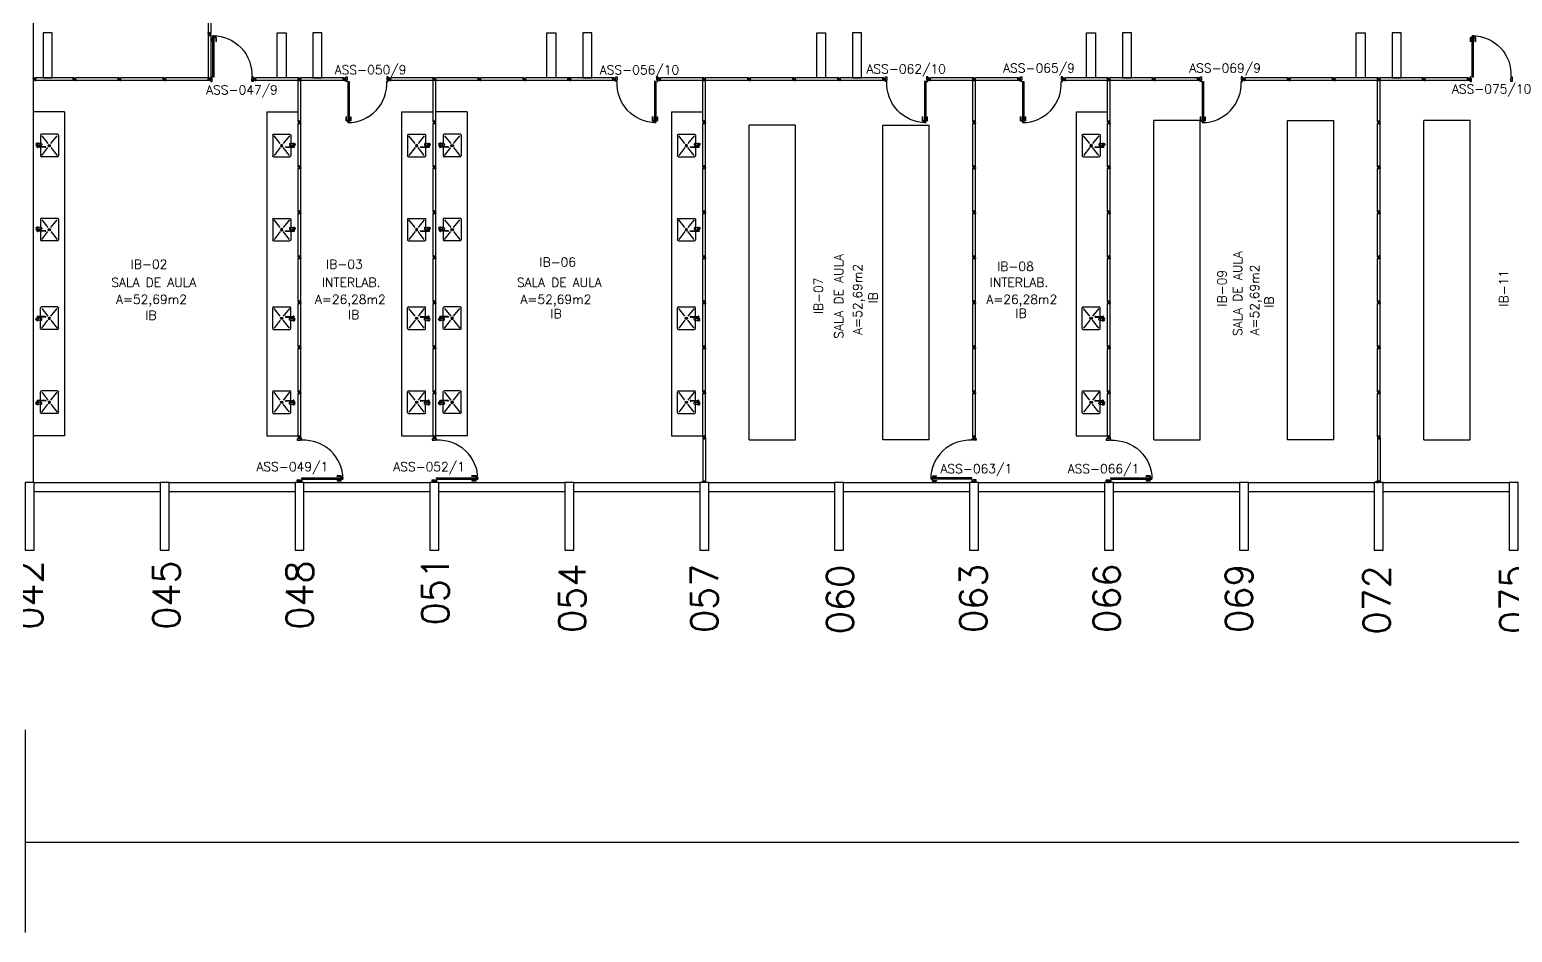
# Model space of a CAD drawing. Extents: x -248 to -11, y 347 to 447.
# Drawn here: x -192.17 to -159.2, y 351.06 to 371.13 of the extents above; entities that cross this region are included whole.
import ezdxf
from ezdxf.enums import TextEntityAlignment as Align

# ---------------------------------------------------------------- set-up
doc = ezdxf.new("R2010")
doc.units = 0
doc.header["$LTSCALE"] = 0.02
doc.header["$MEASUREMENT"] = 0
doc.header["$PDMODE"] = 99
doc.layers.get('0').update_dxf_attribs({"linetype": 'CONTINUOUS'})
doc.layers.get('DEFPOINTS').update_dxf_attribs({"linetype": 'CONTINUOUS'})
for name, color, linetype in [('ALV', 2, 'CONTINUOUS'), ('AREA', 2, 'CONTINUOUS'), ('BANC', 2, 'CONTINUOUS'), ('DIV', 2, 'CONTINUOUS'), ('EQUIP', 1, 'CONTINUOUS'), ('ESTR', 3, 'CONTINUOUS'), ('NOPILAR1', 2, 'CONTINUOUS'), ('TEXT_CENTRO_CUSTO', 1, 'CONTINUOUS'), ('TEXTO', 2, 'CONTINUOUS'), ('TEXTO-CENTRO-CUSTO', 2, 'CONTINUOUS'), ('TEXTO-ENDEREÇO', 2, 'CONTINUOUS')]:
    doc.layers.add(name, color=color, linetype=linetype)
doc.styles.add('1', font='romans.shx', dxfattribs={"height": 1.1})
doc.styles.add('NOPILAR', font='simplex.shx', dxfattribs={"height": 0.6})
doc.styles.add('UNB-100', font='simplex.shx', dxfattribs={"height": 0.2})
doc.styles.add('UNB-100-1', font='simplex.shx', dxfattribs={"height": 0.2})
doc.dimstyles.new('1-600', dxfattribs={"dimtxt": 1.1, "dimasz": 2.5, "dimexe": 2, "dimexo": 4, "dimgap": 0.2, "dimtad": 1, "dimdec": 0, "dimzin": 4, "dimdsep": 46, "dimlunit": 6, "dimtxsty": '1', "dimblk1": 'NONE', "dimblk2": 'NONE', "dimsah": 1, "dimcen": 0, "dimclrd": 2, "dimclre": 2, "dimclrt": 2, "dimadec": 0, "dimazin": 0, "dimtfac": 1, "dimtdec": 0, "dimtmove": 2, "dimatfit": 3, "dimldrblk": 'NONE', "dimfxl": 0, "dimtolj": 1, "dimtzin": 0, "dimarcsym": 0})

# ---------------------------------------------------------------- blocks, each defined once
blk = doc.blocks.new('PILAR-SSS')
blk.add_lwpolyline([(0.003, -72.467), (0.003, -73.967), (0.203, -73.967), (0.203, -72.467)], close=True)
blk = doc.blocks.new('DIVMT-SSS')
for p, q in [((-0.03, 0.008), (-0.03, 0.03)), ((-0.006, 0.03), (-0.03, 0.03)), ((-0.03, 0.008), (-0.02, 0.008)), ((-0.02, -0.008), (-0.02, 0.008)), ((-0.006, 0.02), (-0.006, 0.03)), ((0.006, 0.02), (-0.006, 0.02)), ((-0.005, 0), (0.005, 0)), ((0.005, 0), (-0.005, 0)), ((0, 0.005), (0, -0.005)), ((0, -0.005), (0, 0.005)), ((0.006, 0.03), (0.03, 0.03)), ((0.006, 0.02), (0.006, 0.03)), ((0.03, 0.008), (0.02, 0.008)), ((0.02, -0.008), (0.02, 0.008)), ((0.03, 0.008), (0.03, 0.03)), ((-0.03, -0.008), (-0.03, -0.03)), ((-0.03, -0.008), (-0.02, -0.008)), ((-0.03, -0.03), (-0.03, -0.97)), ((-0.03, -0.03), (-0.009, -0.03)), ((0.03, -0.03), (-0.03, -0.03)), ((-0.03, -0.03), (-0.006, -0.03)), ((-0.009, -0.03), (-0.027, -0.03)), ((-0.006, -0.02), (-0.006, -0.03)), ((-0.006, -0.02), (0.006, -0.02)), ((-0.006, -0.02), (-0.006, -0.03)), ((0.006, -0.02), (-0.006, -0.02)), ((0.005, -0.03), (-0.005, -0.03)), ((0.006, -0.02), (0.006, -0.03)), ((0.006, -0.02), (0.006, -0.03)), ((0.03, -0.03), (0.006, -0.03)), ((0.03, -0.008), (0.02, -0.008)), ((0.03, -0.008), (0.03, -0.03)), ((0.03, -0.03), (0.03, -0.97)), ((0.03, -0.97), (-0.03, -0.97)), ((-0.006, -0.98), (-0.006, -0.97)), ((-0.006, -0.98), (0.006, -0.98)), ((0.005, -0.97), (-0.005, -0.97)), ((0.006, -0.98), (0.006, -0.97)), ((0.006, -1.001), (-0.006, -1.001)), ((0, -0.994), (0, -1.007)), ((0, -1.02), (0, -1.021))]:
    blk.add_line(p, q)
blk = doc.blocks.new('PILINT-SSS')
for points in [[(0.2, 0), (0.2, -0.6), (0, -0.6), (0, 0)], [(0.8, 0), (0.8, -0.6), (1, -0.6), (1, 0)], [(0.2, -8.39), (0.2, -9.39), (0, -9.39), (0, -8.39)], [(0.8, -8.39), (0.8, -9.39), (1, -9.39), (1, -8.39)]]:
    blk.add_lwpolyline(points, close=True)
blk = doc.blocks.new('INOXA1-P-SSS')
for p, q in [((0.043, 0.008), (0.043, -0.022)), ((0.062, 0.04), (0.071, 0.04)), ((0.131, 0.048), (0.076, 0.043)), ((0.131, -0.002), (0.076, 0.003)), ((0.12, 0.23), (0.12, 0.047)), ((0.22, 0.25), (0.14, 0.25)), ((0.15, 0.22), (0.287, 0.043)), ((0.5, 0.25), (0.22, 0.25)), ((0.353, 0.043), (0.49, 0.22)), ((0.52, 0.23), (0.52, -0.23)), ((0.22, -0.027), (0.054, -0.027)), ((0.22, -0.037), (0.054, -0.037)), ((0.063, -0.003), (0.063, -0.021)), ((0.12, -0.001), (0.12, -0.027)), ((0.12, -0.037), (0.12, -0.23)), ((0.22, -0.25), (0.14, -0.25)), ((0.15, -0.22), (0.287, -0.043)), ((0.231, -0.027), (0.22, -0.027)), ((0.231, -0.037), (0.22, -0.037)), ((0.5, -0.25), (0.22, -0.25)), ((0.353, -0.043), (0.49, -0.22))]:
    blk.add_line(p, q)
blk.add_lwpolyline([(0.076, 0.003), (0.072, 0.004), (0.069, 0.009), (0.067, 0.015), (0.066, 0.023), (0.067, 0.031), (0.069, 0.037), (0.072, 0.042), (0.076, 0.043)])
blk.add_lwpolyline([(0.131, 0.048), (0.137, 0.046), (0.143, 0.041), (0.147, 0.033), (0.148, 0.023), (0.147, 0.013), (0.143, 0.006), (0.137, 0), (0.131, -0.002), (0.125, 0), (0.119, 0.006), (0.115, 0.013), (0.114, 0.023), (0.115, 0.033), (0.119, 0.041), (0.125, 0.046)], close=True)
for radius in [0.0266, 0.0163]:
    blk.add_circle((0.32, 0), radius)
for centre, radius, start, end in [((0.054, 0.023), 0.0349, 36.1705, 252.2568), ((0.054, 0.023), 0.0189, 62.7367, 235.7375), ((0.073, -0.003), 0.01, 102.8285, 180), ((0.054, 0.023), 0.0349, 285.5373, 323.9987), ((0.14, 0.23), 0.02, 90, 180), ((0.5, 0.23), 0.02, 360, 90), ((0.054, -0.032), 0.0145, 20.161, 339.839), ((0.054, -0.032), 0.005, 90.0037, 269.9963), ((0.14, -0.23), 0.02, 180, 270), ((0.231, -0.032), 0.00738, 222.6559, 137.3441), ((0.231, -0.032), 0.005, 269.9935, 90.0065), ((0.5, -0.23), 0.02, 270, 360)]:
    blk.add_arc(centre, radius, start, end)
blk = doc.blocks.new('PDV2D-SSS')
for p, q in [((-0.148, 0.925), (-0.108, 0.925)), ((-0.148, 0.925), (-0.148, 0.835)), ((-0.138, 0.835), (-0.148, 0.835)), ((-0.138, 0.915), (-0.108, 0.915)), ((-0.138, 0.915), (-0.138, 0.835)), ((-0.106, 0.965), (-0.076, 0.965)), ((-0.106, 0.05), (-0.106, 0.965)), ((-0.076, 0.05), (-0.076, 0.965)), ((-0.034, 0.925), (-0.074, 0.925)), ((-0.044, 0.915), (-0.074, 0.915)), ((-0.044, 0.915), (-0.044, 0.835)), ((-0.044, 0.835), (-0.034, 0.835)), ((-0.034, 0.925), (-0.034, 0.835)), ((-0.95, 0.05), (-0.97, 0.05)), ((-0.97, 0.05), (-0.97, 0.035)), ((-0.97, 0.035), (-0.97, -0.035)), ((-0.95, 0.02), (-0.95, 0.05)), ((-0.95, 0.02), (-0.94, 0.02)), ((-0.94, -0.05), (-0.94, 0.02)), ((-0.076, 0.05), (-0.106, 0.05)), ((-0.051, 0.02), (-0.061, 0.02)), ((-0.061, -0.05), (-0.061, 0.02)), ((-0.051, 0.05), (-0.031, 0.05)), ((-0.051, 0.02), (-0.051, 0.05)), ((-0.031, 0.05), (-0.031, -0.05)), ((-0.97, -0.035), (-0.97, -0.05)), ((-0.97, -0.05), (-0.94, -0.05)), ((-0.031, -0.05), (-0.061, -0.05))]:
    blk.add_line(p, q)
at = {"color": 1}
blk.add_arc((-0.076, 0.1), 0.865, 90, 183.3214, dxfattribs=at)
blk = doc.blocks.new('MTT-SSS')
for p, q in [((-0.008, 0.03), (-0.03, 0.03)), ((-0.03, 0.03), (-0.03, 0.006)), ((-0.0185, 0.006), (-0.03, 0.006)), ((-0.0185, -0.006), (-0.0185, 0.006)), ((-0.008, 0.03), (-0.008, 0.02)), ((-0.008, 0.02), (0.008, 0.02)), ((-0.0051, 0), (0.0051, 0)), ((0, -0.0051), (0, 0.0051)), ((0.008, 0.03), (0.03, 0.03)), ((0.008, 0.03), (0.008, 0.02)), ((0.0205, -0.006), (0.0205, 0.006)), ((0.0205, 0.006), (0.03, 0.006)), ((0.03, 0.006), (0.03, 0.03)), ((-0.03, -0.03), (-0.03, -0.006)), ((-0.0185, -0.006), (-0.03, -0.006)), ((-0.008, -0.03), (-0.03, -0.03)), ((-0.008, -0.02), (0.008, -0.02)), ((-0.008, -0.03), (-0.008, -0.02)), ((0.008, -0.03), (0.008, -0.02)), ((0.008, -0.03), (0.03, -0.03)), ((0.0205, -0.006), (0.03, -0.006)), ((0.03, -0.006), (0.03, -0.03))]:
    blk.add_line(p, q)
blk = doc.blocks.new('MTINI-SSS')
for p, q in [((-0.03, 0.008), (-0.03, 0.028)), ((-0.03, 0.028), (-0.008, 0.028)), ((-0.03, 0.008), (-0.02, 0.008)), ((-0.02, 0), (-0.02, 0.008)), ((-0.001, 0), (-0.02, 0)), ((-0.008, 0.019), (-0.008, 0.028)), ((0.008, 0.019), (-0.008, 0.019)), ((0.005, 0), (-0.005, 0)), ((0.02, 0), (-0.001, 0)), ((0, -0.005), (0, 0.005)), ((0.008, 0.019), (0.008, 0.028)), ((0.03, 0.028), (0.008, 0.028)), ((0.03, 0.008), (0.02, 0.008)), ((0.02, 0), (0.02, 0.008)), ((0.03, 0.008), (0.03, 0.028))]:
    blk.add_line(p, q)
blk = doc.blocks.new('DIVINI-SSS')
for p, q in [((-0.02, 0), (-0.02, -0.008)), ((-0.02, 0), (0.001, 0)), ((-0.005, 0), (0.005, 0)), ((0, 0.005), (0, -0.005)), ((0.001, 0), (0.02, 0)), ((-0.03, -0.008), (-0.02, -0.008)), ((-0.03, -0.008), (-0.03, -0.028)), ((-0.03, -0.028), (-0.008, -0.028)), ((-0.03, -0.03), (0.03, -0.03)), ((-0.03, -0.975), (-0.03, -0.03)), ((-0.009, -0.03), (-0.027, -0.03)), ((-0.008, -0.019), (0.008, -0.019)), ((-0.008, -0.019), (-0.008, -0.028)), ((-0.006, -0.021), (-0.006, -0.03)), ((0.006, -0.021), (-0.006, -0.021)), ((-0.006, -0.023), (-0.006, -0.027)), ((-0.004, -0.021), (0.004, -0.021)), ((0.006, -0.021), (0.006, -0.03)), ((0.006, -0.023), (0.006, -0.027)), ((0.008, -0.019), (0.008, -0.028)), ((0.03, -0.028), (0.008, -0.028)), ((0.009, -0.03), (0.027, -0.03)), ((0.02, 0), (0.02, -0.008)), ((0.03, -0.008), (0.02, -0.008)), ((0.03, -0.008), (0.03, -0.028)), ((0.03, -0.975), (0.03, -0.03)), ((-0.03, -0.975), (0.03, -0.975)), ((-0.009, -0.975), (-0.027, -0.975)), ((-0.006, -0.985), (-0.006, -0.975)), ((0.006, -0.985), (-0.006, -0.985)), ((0, -0.985), (0, -0.988)), ((0.006, -0.985), (0.006, -0.975)), ((0.03, -0.975), (0.009, -0.975)), ((0.009, -0.975), (0.027, -0.975)), ((0.006, -1.01), (-0.006, -1.01)), ((0, -1.003), (0, -1.018))]:
    blk.add_line(p, q)
blk = doc.blocks.new('PDV2E-SSS')
at = {"layer": 'DIV'}
for p, q in [((0.034, 0.925), (0.034, 0.835)), ((0.034, 0.925), (0.074, 0.925)), ((0.044, 0.835), (0.034, 0.835)), ((0.044, 0.915), (0.044, 0.835)), ((0.044, 0.915), (0.074, 0.915)), ((0.076, 0.05), (0.076, 0.965)), ((0.106, 0.965), (0.076, 0.965)), ((0.106, 0.05), (0.106, 0.965)), ((0.148, 0.925), (0.108, 0.925)), ((0.138, 0.915), (0.108, 0.915)), ((0.138, 0.915), (0.138, 0.835)), ((0.138, 0.835), (0.148, 0.835)), ((0.148, 0.925), (0.148, 0.835)), ((0.031, 0.05), (0.031, -0.05)), ((0.051, 0.05), (0.031, 0.05)), ((0.051, 0.02), (0.051, 0.05)), ((0.051, 0.02), (0.061, 0.02)), ((0.061, -0.05), (0.061, 0.02)), ((0.076, 0.05), (0.106, 0.05)), ((0.95, 0.02), (0.94, 0.02)), ((0.94, -0.05), (0.94, 0.02)), ((0.95, 0.02), (0.95, 0.05)), ((0.95, 0.05), (0.97, 0.05)), ((0.97, 0.05), (0.97, 0.035)), ((0.97, 0.035), (0.97, -0.035)), ((0.031, -0.05), (0.061, -0.05)), ((0.97, -0.05), (0.94, -0.05)), ((0.97, -0.035), (0.97, -0.05))]:
    blk.add_line(p, q, dxfattribs=at)
at = {"layer": 'DIV', "color": 1}
blk.add_arc((0.076, 0.1), 0.865, 356.6786, 90, dxfattribs=at)
blk = doc.blocks.new('*D65')
at = {"color": 2, "linetype": 'ByBlock'}
for p, q in [((-192.266, 355.563), (-192.266, 351.063)), ((-18.266, 355.563), (-18.266, 351.063)), ((-18.266, 353.063), (-192.266, 353.063))]:
    blk.add_line(p, q, dxfattribs=at)
at = {"layer": 'DEFPOINTS', "color": 0, "linetype": 'ByBlock'}
for p in [(-192.266, 359.563), (-18.266, 359.563), (-192.266, 353.063)]:
    blk.add_point(p, dxfattribs=at)
at = {"color": 2, "linetype": 'ByBlock', "insert": (-105.266, 353.996), "char_height": 1.1, "attachment_point": 5, "style": '1'}
blk.add_mtext('\\A1;Biologia', dxfattribs=at)
blk = doc.blocks.new('_NONE')
at = {"color": 0, "linetype": 'ByBlock'}
blk.add_circle((0, 0), 0.25, dxfattribs=at)
blk = doc.blocks.new('MTT')
for p, q in [((-0.008, 0.03), (-0.03, 0.03)), ((-0.03, 0.03), (-0.03, 0.006)), ((-0.0185, 0.006), (-0.03, 0.006)), ((-0.0185, -0.006), (-0.0185, 0.006)), ((-0.008, 0.03), (-0.008, 0.02)), ((-0.008, 0.02), (0.008, 0.02)), ((-0.0051, 0), (0.0051, 0)), ((0, -0.0051), (0, 0.0051)), ((0.008, 0.03), (0.03, 0.03)), ((0.008, 0.03), (0.008, 0.02)), ((0.0205, -0.006), (0.0205, 0.006)), ((0.0205, 0.006), (0.03, 0.006)), ((0.03, 0.006), (0.03, 0.03)), ((-0.03, -0.03), (-0.03, -0.006)), ((-0.0185, -0.006), (-0.03, -0.006)), ((-0.008, -0.03), (-0.03, -0.03)), ((-0.008, -0.02), (0.008, -0.02)), ((-0.008, -0.03), (-0.008, -0.02)), ((0.008, -0.03), (0.008, -0.02)), ((0.008, -0.03), (0.03, -0.03)), ((0.0205, -0.006), (0.03, -0.006)), ((0.03, -0.006), (0.03, -0.03))]:
    blk.add_line(p, q)

msp = doc.modelspace()

# ---------------------------------------------------------------- linework, layer by layer
at = {"layer": 'ALV'}
for p, q in [((-192.091, 378.853), (-192.091, 361.063)), ((-179.866, 370.063), (-180.466, 370.063)), ((-192.066, 361.063), (-189.266, 361.063)), ((-189.066, 361.063), (-186.266, 361.063)), ((-186.066, 361.063), (-183.266, 361.063)), ((-183.066, 361.063), (-180.266, 361.063)), ((-180.066, 361.063), (-177.266, 361.063)), ((-177.066, 361.063), (-174.266, 361.063)), ((-174.066, 361.063), (-171.266, 361.063)), ((-171.066, 361.063), (-168.266, 361.063)), ((-168.066, 361.063), (-165.266, 361.063)), ((-165.066, 361.063), (-162.266, 361.063)), ((-162.066, 361.063), (-159.266, 361.063)), ((-192.066, 360.863), (-189.266, 360.863)), ((-189.066, 360.863), (-186.266, 360.863)), ((-186.066, 360.863), (-183.266, 360.863)), ((-183.066, 360.863), (-180.266, 360.863)), ((-180.066, 360.863), (-177.266, 360.863)), ((-177.066, 360.863), (-174.266, 360.863)), ((-174.066, 360.863), (-171.266, 360.863)), ((-171.066, 360.863), (-168.266, 360.863)), ((-168.066, 360.863), (-165.266, 360.863)), ((-165.066, 360.863), (-162.266, 360.863)), ((-162.066, 360.863), (-159.266, 360.863))]:
    msp.add_line(p, q, dxfattribs=at)
at = {"layer": 'BANC'}
for p, q in [((-191.391, 369.303), (-192.091, 369.303)), ((-191.391, 369.303), (-191.391, 362.103)), ((-186.896, 369.303), (-186.196, 369.303)), ((-186.896, 369.303), (-186.896, 362.103)), ((-183.896, 369.303), (-183.896, 362.103)), ((-183.896, 369.303), (-183.196, 369.303)), ((-182.436, 369.303), (-183.136, 369.303)), ((-182.436, 369.303), (-182.436, 362.103)), ((-177.896, 369.303), (-177.896, 362.103)), ((-177.896, 369.303), (-177.196, 369.303)), ((-168.896, 369.303), (-168.896, 362.103)), ((-168.896, 369.303), (-168.196, 369.303)), ((-176.166, 362.013), (-176.166, 369.013)), ((-175.136, 369.013), (-176.166, 369.013)), ((-175.136, 362.013), (-175.136, 369.013)), ((-173.196, 362.013), (-173.196, 369.013)), ((-173.196, 369.013), (-172.166, 369.013)), ((-172.166, 362.013), (-172.166, 369.013)), ((-167.166, 362.013), (-167.166, 369.113)), ((-166.136, 369.113), (-167.166, 369.113)), ((-166.136, 362.013), (-166.136, 369.113)), ((-164.196, 369.113), (-163.166, 369.113)), ((-164.196, 362.013), (-164.196, 369.113)), ((-163.166, 362.013), (-163.166, 369.113)), ((-161.166, 362.013), (-161.166, 369.113)), ((-160.136, 369.113), (-161.166, 369.113)), ((-160.136, 362.013), (-160.136, 369.113)), ((-191.391, 362.103), (-192.091, 362.103)), ((-186.896, 362.103), (-186.196, 362.103)), ((-183.896, 362.103), (-183.196, 362.103)), ((-182.436, 362.103), (-183.136, 362.103)), ((-177.896, 362.103), (-177.196, 362.103)), ((-176.166, 362.013), (-175.136, 362.013)), ((-172.166, 362.013), (-173.196, 362.013)), ((-168.896, 362.103), (-168.196, 362.103)), ((-167.166, 362.013), (-166.136, 362.013)), ((-163.166, 362.013), (-164.196, 362.013)), ((-161.166, 362.013), (-160.136, 362.013))]:
    msp.add_line(p, q, dxfattribs=at)
at = {"layer": 'DIV'}
for p, q in [((-192.069, 370.063), (-192.091, 370.063)), ((-192.091, 370.039), (-192.091, 370.063)), ((-192.082, 370.039), (-192.091, 370.039)), ((-192.091, 370.027), (-192.091, 370.003)), ((-192.082, 370.027), (-192.091, 370.027)), ((-192.069, 370.003), (-192.091, 370.003)), ((-192.082, 370.027), (-192.082, 370.039)), ((-192.081, 370.033), (-192.082, 370.033)), ((-192.069, 370.063), (-192.069, 370.053)), ((-192.053, 370.053), (-192.069, 370.053)), ((-192.055, 370.033), (-192.069, 370.033)), ((-192.069, 370.003), (-192.069, 370.013)), ((-192.053, 370.013), (-192.069, 370.013)), ((-192.067, 370.033), (-192.056, 370.033)), ((-192.056, 370.033), (-192.067, 370.033)), ((-192.062, 370.026), (-192.062, 370.039)), ((-192.061, 370.038), (-192.061, 370.028)), ((-192.061, 370.028), (-192.061, 370.038)), ((-192.053, 370.063), (-192.031, 370.063)), ((-192.053, 370.063), (-192.053, 370.053)), ((-192.053, 370.003), (-192.053, 370.013)), ((-192.053, 370.003), (-192.031, 370.003)), ((-192.041, 370.039), (-192.031, 370.039)), ((-192.041, 370.039), (-192.041, 370.027)), ((-192.041, 370.039), (-192.031, 370.039)), ((-192.041, 370.027), (-192.041, 370.039)), ((-192.041, 370.039), (-192.031, 370.039)), ((-192.041, 370.039), (-192.041, 370.027)), ((-192.041, 370.027), (-192.031, 370.027)), ((-192.041, 370.027), (-192.031, 370.027)), ((-192.041, 370.027), (-192.031, 370.027)), ((-192.031, 370.063), (-192.031, 370.042)), ((-192.031, 370.003), (-192.031, 370.063)), ((-192.031, 370.063), (-192.031, 370.039)), ((-191.196, 370.063), (-192.031, 370.063)), ((-192.031, 370.003), (-192.031, 370.063)), ((-192.031, 370.042), (-192.031, 370.06)), ((-192.031, 370.028), (-192.031, 370.038)), ((-192.031, 370.028), (-192.031, 370.038)), ((-192.031, 370.003), (-192.031, 370.027)), ((-191.196, 370.003), (-192.031, 370.003)), ((-191.196, 370.063), (-191.196, 370.039)), ((-191.174, 370.063), (-191.196, 370.063)), ((-191.196, 370.003), (-191.196, 370.063)), ((-191.196, 370.063), (-191.196, 370.042)), ((-191.196, 370.042), (-191.196, 370.06)), ((-191.187, 370.039), (-191.196, 370.039)), ((-191.187, 370.039), (-191.196, 370.039)), ((-191.196, 370.028), (-191.196, 370.038)), ((-191.187, 370.027), (-191.196, 370.027)), ((-191.196, 370.003), (-191.196, 370.027)), ((-191.187, 370.027), (-191.196, 370.027)), ((-191.174, 370.003), (-191.196, 370.003)), ((-191.187, 370.027), (-191.187, 370.039)), ((-191.187, 370.039), (-191.187, 370.027)), ((-191.174, 370.063), (-191.174, 370.053)), ((-191.174, 370.053), (-191.158, 370.053)), ((-191.174, 370.013), (-191.158, 370.013)), ((-191.174, 370.003), (-191.174, 370.013)), ((-191.172, 370.033), (-191.161, 370.033)), ((-191.161, 370.033), (-191.172, 370.033)), ((-191.166, 370.028), (-191.166, 370.038)), ((-191.166, 370.038), (-191.166, 370.028)), ((-191.158, 370.063), (-191.158, 370.053)), ((-191.158, 370.063), (-191.136, 370.063)), ((-191.158, 370.003), (-191.158, 370.013)), ((-191.158, 370.003), (-191.136, 370.003)), ((-191.146, 370.027), (-191.146, 370.039)), ((-191.146, 370.039), (-191.136, 370.039)), ((-191.146, 370.027), (-191.136, 370.027)), ((-191.136, 370.039), (-191.136, 370.063)), ((-191.136, 370.027), (-191.136, 370.003)), ((-186.196, 369.103), (-186.196, 370.002)), ((-186.196, 370.002), (-186.136, 370.002)), ((-186.172, 370.012), (-186.172, 370.002)), ((-186.16, 370.012), (-186.172, 370.012)), ((-186.171, 370.002), (-186.161, 370.002)), ((-186.16, 370.012), (-186.16, 370.002)), ((-186.136, 369.103), (-186.136, 370.002)), ((-183.196, 369.103), (-183.196, 370.002)), ((-183.136, 369.103), (-183.136, 370.002)), ((-177.196, 369.103), (-177.196, 370.002)), ((-177.196, 370.002), (-177.136, 370.002)), ((-177.173, 370.033), (-177.16, 370.033)), ((-177.172, 370.012), (-177.172, 370.002)), ((-177.16, 370.012), (-177.172, 370.012)), ((-177.171, 370.002), (-177.161, 370.002)), ((-177.166, 370.052), (-177.166, 370.053)), ((-177.166, 370.026), (-177.166, 370.039)), ((-177.16, 370.012), (-177.16, 370.002)), ((-177.136, 369.103), (-177.136, 370.002)), ((-172.196, 370.063), (-172.196, 370.039)), ((-172.174, 370.063), (-172.196, 370.063)), ((-172.196, 370.003), (-172.196, 370.063)), ((-172.196, 370.063), (-172.196, 370.042)), ((-172.196, 370.042), (-172.196, 370.06)), ((-172.186, 370.039), (-172.196, 370.039)), ((-172.186, 370.039), (-172.196, 370.039)), ((-172.196, 370.028), (-172.196, 370.038)), ((-172.186, 370.027), (-172.196, 370.027)), ((-172.196, 370.003), (-172.196, 370.027)), ((-172.186, 370.027), (-172.196, 370.027)), ((-172.174, 370.003), (-172.196, 370.003)), ((-172.186, 370.027), (-172.186, 370.039)), ((-172.186, 370.039), (-172.186, 370.027)), ((-172.174, 370.063), (-172.174, 370.053)), ((-172.174, 370.053), (-172.158, 370.053)), ((-172.174, 370.013), (-172.158, 370.013)), ((-172.174, 370.003), (-172.174, 370.013)), ((-172.171, 370.033), (-172.161, 370.033)), ((-172.161, 370.033), (-172.171, 370.033)), ((-172.166, 370.028), (-172.166, 370.038)), ((-172.166, 370.038), (-172.166, 370.028)), ((-172.158, 370.063), (-172.158, 370.053)), ((-172.158, 370.063), (-172.136, 370.063)), ((-172.158, 370.003), (-172.158, 370.013)), ((-172.158, 370.003), (-172.136, 370.003)), ((-172.145, 370.027), (-172.145, 370.039)), ((-172.145, 370.039), (-172.136, 370.039)), ((-172.145, 370.027), (-172.136, 370.027)), ((-172.136, 370.039), (-172.136, 370.063)), ((-172.136, 370.027), (-172.136, 370.003)), ((-171.196, 369.103), (-171.196, 370.002)), ((-171.196, 370.002), (-171.136, 370.002)), ((-171.173, 370.033), (-171.16, 370.033)), ((-171.16, 370.012), (-171.172, 370.012)), ((-171.172, 370.012), (-171.172, 370.002)), ((-171.171, 370.002), (-171.161, 370.002)), ((-171.166, 370.052), (-171.166, 370.053)), ((-171.166, 370.026), (-171.166, 370.039)), ((-171.16, 370.012), (-171.16, 370.002)), ((-171.136, 369.103), (-171.136, 370.002)), ((-168.196, 369.103), (-168.196, 370.002)), ((-168.196, 370.002), (-168.136, 370.002)), ((-168.173, 370.033), (-168.16, 370.033)), ((-168.16, 370.012), (-168.172, 370.012)), ((-168.172, 370.012), (-168.172, 370.002)), ((-168.171, 370.002), (-168.161, 370.002)), ((-168.166, 370.052), (-168.166, 370.053)), ((-168.166, 370.026), (-168.166, 370.039)), ((-168.16, 370.012), (-168.16, 370.002)), ((-168.136, 369.103), (-168.136, 370.002)), ((-162.196, 369.103), (-162.196, 370.002)), ((-162.196, 370.002), (-162.136, 370.002)), ((-162.173, 370.033), (-162.16, 370.033)), ((-162.16, 370.012), (-162.172, 370.012)), ((-162.172, 370.012), (-162.172, 370.002)), ((-162.171, 370.002), (-162.161, 370.002)), ((-162.166, 370.052), (-162.166, 370.053)), ((-162.166, 370.026), (-162.166, 370.039)), ((-162.16, 370.012), (-162.16, 370.002)), ((-162.136, 369.103), (-162.136, 370.002)), ((-186.196, 369.103), (-186.136, 369.103)), ((-186.196, 369.081), (-186.196, 369.103)), ((-186.196, 369.103), (-186.172, 369.103)), ((-186.196, 369.081), (-186.186, 369.081)), ((-186.196, 369.065), (-186.196, 369.043)), ((-186.196, 369.065), (-186.186, 369.065)), ((-186.172, 369.043), (-186.196, 369.043)), ((-186.186, 369.081), (-186.186, 369.065)), ((-186.172, 369.093), (-186.172, 369.103)), ((-186.172, 369.093), (-186.172, 369.103)), ((-186.16, 369.093), (-186.172, 369.093)), ((-186.172, 369.093), (-186.16, 369.093)), ((-186.161, 369.073), (-186.172, 369.073)), ((-186.172, 369.073), (-186.161, 369.073)), ((-186.172, 369.052), (-186.172, 369.043)), ((-186.172, 369.052), (-186.16, 369.052)), ((-186.171, 369.103), (-186.161, 369.103)), ((-186.166, 369.068), (-186.166, 369.078)), ((-186.166, 369.078), (-186.166, 369.068)), ((-186.16, 369.093), (-186.16, 369.103)), ((-186.136, 369.103), (-186.16, 369.103)), ((-186.16, 369.093), (-186.16, 369.103)), ((-186.16, 369.052), (-186.16, 369.043)), ((-186.16, 369.043), (-186.136, 369.043)), ((-186.136, 369.103), (-186.157, 369.103)), ((-186.157, 369.103), (-186.139, 369.103)), ((-186.146, 369.081), (-186.146, 369.065)), ((-186.136, 369.081), (-186.146, 369.081)), ((-186.136, 369.065), (-186.146, 369.065)), ((-186.136, 369.081), (-186.136, 369.103)), ((-186.136, 369.065), (-186.136, 369.043)), ((-183.196, 369.103), (-183.172, 369.103)), ((-183.196, 369.081), (-183.196, 369.103)), ((-183.196, 369.103), (-183.136, 369.103)), ((-183.196, 369.081), (-183.186, 369.081)), ((-183.196, 369.065), (-183.186, 369.065)), ((-183.196, 369.065), (-183.196, 369.043)), ((-183.172, 369.043), (-183.196, 369.043)), ((-183.186, 369.081), (-183.186, 369.065)), ((-183.172, 369.093), (-183.172, 369.103)), ((-183.172, 369.093), (-183.172, 369.103)), ((-183.172, 369.093), (-183.16, 369.093)), ((-183.16, 369.093), (-183.172, 369.093)), ((-183.172, 369.073), (-183.161, 369.073)), ((-183.161, 369.073), (-183.172, 369.073)), ((-183.172, 369.052), (-183.16, 369.052)), ((-183.172, 369.052), (-183.172, 369.043)), ((-183.171, 369.103), (-183.161, 369.103)), ((-183.166, 369.078), (-183.166, 369.068)), ((-183.166, 369.068), (-183.166, 369.078)), ((-183.16, 369.093), (-183.16, 369.103)), ((-183.136, 369.103), (-183.16, 369.103)), ((-183.16, 369.093), (-183.16, 369.103)), ((-183.16, 369.052), (-183.16, 369.043)), ((-183.16, 369.043), (-183.136, 369.043)), ((-183.157, 369.103), (-183.139, 369.103)), ((-183.136, 369.103), (-183.157, 369.103)), ((-183.136, 369.081), (-183.146, 369.081)), ((-183.146, 369.081), (-183.146, 369.065)), ((-183.136, 369.065), (-183.146, 369.065)), ((-183.136, 369.081), (-183.136, 369.103)), ((-183.136, 369.065), (-183.136, 369.043)), ((-177.196, 369.103), (-177.136, 369.103)), ((-177.196, 369.081), (-177.196, 369.103)), ((-177.196, 369.103), (-177.172, 369.103)), ((-177.196, 369.081), (-177.186, 369.081)), ((-177.196, 369.065), (-177.196, 369.043)), ((-177.196, 369.065), (-177.186, 369.065)), ((-177.172, 369.043), (-177.196, 369.043)), ((-177.186, 369.081), (-177.186, 369.065)), ((-177.172, 369.093), (-177.172, 369.103)), ((-177.172, 369.093), (-177.172, 369.103)), ((-177.16, 369.093), (-177.172, 369.093)), ((-177.172, 369.093), (-177.16, 369.093)), ((-177.161, 369.073), (-177.172, 369.073)), ((-177.172, 369.073), (-177.161, 369.073)), ((-177.172, 369.052), (-177.172, 369.043)), ((-177.172, 369.052), (-177.16, 369.052)), ((-177.171, 369.103), (-177.161, 369.103)), ((-177.166, 369.068), (-177.166, 369.078)), ((-177.166, 369.078), (-177.166, 369.068)), ((-177.16, 369.093), (-177.16, 369.103)), ((-177.136, 369.103), (-177.16, 369.103)), ((-177.16, 369.093), (-177.16, 369.103)), ((-177.16, 369.052), (-177.16, 369.043)), ((-177.16, 369.043), (-177.136, 369.043)), ((-177.136, 369.103), (-177.157, 369.103)), ((-177.157, 369.103), (-177.139, 369.103)), ((-177.146, 369.081), (-177.146, 369.065)), ((-177.136, 369.081), (-177.146, 369.081)), ((-177.136, 369.065), (-177.146, 369.065)), ((-177.136, 369.081), (-177.136, 369.103)), ((-177.136, 369.065), (-177.136, 369.043)), ((-171.196, 369.103), (-171.172, 369.103)), ((-171.196, 369.081), (-171.196, 369.103)), ((-171.196, 369.103), (-171.136, 369.103)), ((-171.196, 369.081), (-171.186, 369.081)), ((-171.196, 369.065), (-171.186, 369.065)), ((-171.196, 369.065), (-171.196, 369.043)), ((-171.172, 369.043), (-171.196, 369.043)), ((-171.186, 369.081), (-171.186, 369.065)), ((-171.172, 369.093), (-171.172, 369.103)), ((-171.172, 369.093), (-171.172, 369.103)), ((-171.172, 369.093), (-171.16, 369.093)), ((-171.16, 369.093), (-171.172, 369.093)), ((-171.172, 369.073), (-171.161, 369.073)), ((-171.161, 369.073), (-171.172, 369.073)), ((-171.172, 369.052), (-171.16, 369.052)), ((-171.172, 369.052), (-171.172, 369.043)), ((-171.171, 369.103), (-171.161, 369.103)), ((-171.166, 369.078), (-171.166, 369.068)), ((-171.166, 369.068), (-171.166, 369.078)), ((-171.16, 369.093), (-171.16, 369.103)), ((-171.136, 369.103), (-171.16, 369.103)), ((-171.16, 369.093), (-171.16, 369.103)), ((-171.16, 369.052), (-171.16, 369.043)), ((-171.16, 369.043), (-171.136, 369.043)), ((-171.157, 369.103), (-171.139, 369.103)), ((-171.136, 369.103), (-171.157, 369.103)), ((-171.136, 369.081), (-171.146, 369.081)), ((-171.146, 369.081), (-171.146, 369.065)), ((-171.136, 369.065), (-171.146, 369.065)), ((-171.136, 369.081), (-171.136, 369.103)), ((-171.136, 369.065), (-171.136, 369.043)), ((-168.196, 369.103), (-168.172, 369.103)), ((-168.196, 369.081), (-168.196, 369.103)), ((-168.196, 369.103), (-168.136, 369.103)), ((-168.196, 369.081), (-168.186, 369.081)), ((-168.196, 369.065), (-168.186, 369.065)), ((-168.196, 369.065), (-168.196, 369.043)), ((-168.172, 369.043), (-168.196, 369.043)), ((-168.186, 369.081), (-168.186, 369.065)), ((-168.172, 369.093), (-168.172, 369.103)), ((-168.172, 369.093), (-168.172, 369.103)), ((-168.172, 369.093), (-168.16, 369.093)), ((-168.16, 369.093), (-168.172, 369.093)), ((-168.172, 369.073), (-168.161, 369.073)), ((-168.161, 369.073), (-168.172, 369.073)), ((-168.172, 369.052), (-168.16, 369.052)), ((-168.172, 369.052), (-168.172, 369.043)), ((-168.171, 369.103), (-168.161, 369.103)), ((-168.166, 369.078), (-168.166, 369.068)), ((-168.166, 369.068), (-168.166, 369.078)), ((-168.16, 369.093), (-168.16, 369.103)), ((-168.136, 369.103), (-168.16, 369.103)), ((-168.16, 369.093), (-168.16, 369.103)), ((-168.16, 369.052), (-168.16, 369.043)), ((-168.16, 369.043), (-168.136, 369.043)), ((-168.157, 369.103), (-168.139, 369.103)), ((-168.136, 369.103), (-168.157, 369.103)), ((-168.136, 369.081), (-168.146, 369.081)), ((-168.146, 369.081), (-168.146, 369.065)), ((-168.136, 369.065), (-168.146, 369.065)), ((-168.136, 369.081), (-168.136, 369.103)), ((-168.136, 369.065), (-168.136, 369.043)), ((-162.196, 369.103), (-162.172, 369.103)), ((-162.196, 369.081), (-162.196, 369.103)), ((-162.196, 369.103), (-162.136, 369.103)), ((-162.196, 369.081), (-162.186, 369.081)), ((-162.196, 369.065), (-162.186, 369.065)), ((-162.196, 369.065), (-162.196, 369.043)), ((-162.172, 369.043), (-162.196, 369.043)), ((-162.186, 369.081), (-162.186, 369.065)), ((-162.172, 369.093), (-162.172, 369.103)), ((-162.172, 369.093), (-162.172, 369.103)), ((-162.172, 369.093), (-162.16, 369.093)), ((-162.16, 369.093), (-162.172, 369.093)), ((-162.172, 369.073), (-162.161, 369.073)), ((-162.161, 369.073), (-162.172, 369.073)), ((-162.172, 369.052), (-162.16, 369.052)), ((-162.172, 369.052), (-162.172, 369.043)), ((-162.171, 369.103), (-162.161, 369.103)), ((-162.166, 369.078), (-162.166, 369.068)), ((-162.166, 369.068), (-162.166, 369.078)), ((-162.16, 369.093), (-162.16, 369.103)), ((-162.136, 369.103), (-162.16, 369.103)), ((-162.16, 369.093), (-162.16, 369.103)), ((-162.16, 369.052), (-162.16, 369.043)), ((-162.16, 369.043), (-162.136, 369.043)), ((-162.157, 369.103), (-162.139, 369.103)), ((-162.136, 369.103), (-162.157, 369.103)), ((-162.136, 369.081), (-162.146, 369.081)), ((-162.146, 369.081), (-162.146, 369.065)), ((-162.136, 369.065), (-162.146, 369.065)), ((-162.136, 369.081), (-162.136, 369.103)), ((-162.136, 369.065), (-162.136, 369.043))]:
    msp.add_line(p, q, dxfattribs=at)
at = {"layer": 'ESTR'}
for points in [[(-162.466, 371.063), (-162.466, 370.063), (-162.666, 370.063), (-162.666, 371.063)], [(-161.866, 371.063), (-161.866, 370.063), (-161.666, 370.063), (-161.666, 371.063)]]:
    msp.add_lwpolyline(points, close=True, dxfattribs=at)

# ---------------------------------------------------------------- block references
at = {"layer": 'DIV', "xscale": -1}
for name, p, rotation in [('DIVMT-SSS', (-188.166, 372.033), 4.700623890130373e-08), ('DIVMT-SSS', (-188.166, 371.033), 4.700623890130373e-08), ('PDV2D-SSS', (-178.165, 370.033), 180.0000000235031), ('PDV2D-SSS', (-172.165, 370.033), 180.0000000235031), ('PDV2E-SSS', (-168.176, 361.063), 270.0000000235032), ('MTINI-SSS', (-168.176, 361.067), 2.350311945065187e-08), ('MTINI-SSS', (-162.196, 361.067), 2.350311945065187e-08)]:
    msp.add_blockref(name, p, dxfattribs=dict(at, rotation=rotation))
at = {"layer": 'DIV'}
for name, p, rotation in [('MTT-SSS', (-188.166, 371.033), 269.9999999764969), ('DIVMT-SSS', (-190.166, 370.033), 269.9999999764969), ('DIVMT-SSS', (-189.166, 370.033), 269.9999999764969), ('DIVMT-SSS', (-188.166, 370.033), 269.9999999764969), ('MTT', (-187.167, 370.033), 359.9999999999999), ('DIVMT-SSS', (-186.166, 370.033), 269.9999999764969), ('DIVMT-SSS', (-185.166, 370.033), 269.9999999764969), ('PDV2D-SSS', (-185.166, 370.033), 179.9999999764969), ('DIVMT-SSS', (-183.166, 370.033), 269.9999999764969), ('DIVMT-SSS', (-182.166, 370.033), 269.9999999764969), ('DIVMT-SSS', (-181.166, 370.033), 269.9999999764969), ('DIVMT-SSS', (-180.166, 370.033), 269.9999999764969), ('DIVMT-SSS', (-179.166, 370.033), 269.9999999764969), ('DIVMT-SSS', (-177.166, 370.033), 269.9999999764969), ('DIVMT-SSS', (-176.166, 370.033), 269.9999999764969), ('DIVMT-SSS', (-175.166, 370.033), 269.9999999764969), ('DIVMT-SSS', (-174.166, 370.033), 269.9999999764969), ('DIVMT-SSS', (-173.166, 370.033), 269.9999999764969), ('DIVMT-SSS', (-171.166, 370.033), 269.9999999764969), ('DIVMT-SSS', (-170.166, 370.033), 269.9999999764969), ('PDV2D-SSS', (-170.166, 370.033), 179.9999999764969), ('DIVMT-SSS', (-168.166, 370.033), 269.9999999764969), ('DIVMT-SSS', (-167.166, 370.033), 269.9999999764969), ('DIVMT-SSS', (-166.166, 370.033), 269.9999999764969), ('PDV2D-SSS', (-166.167, 370.033), 180), ('DIVMT-SSS', (-164.166, 370.033), 269.9999999764969), ('DIVMT-SSS', (-163.166, 370.033), 269.9999999764969), ('DIVMT-SSS', (-162.166, 370.033), 269.9999999764969), ('DIVMT-SSS', (-161.166, 370.033), 269.9999999764969), ('DIVMT-SSS', (-160.166, 370.033), 269.9999999764969), ('DIVMT-SSS', (-186.166, 368.073), 179.9999999764969), ('DIVMT-SSS', (-183.166, 368.073), 179.9999999764969), ('DIVMT-SSS', (-177.166, 368.073), 179.9999999764969), ('DIVMT-SSS', (-171.166, 368.073), 179.9999999764969), ('DIVMT-SSS', (-168.166, 368.073), 179.9999999764969), ('DIVMT-SSS', (-162.166, 368.073), 179.9999999764969), ('DIVMT-SSS', (-186.166, 367.073), 179.9999999764969), ('DIVMT-SSS', (-183.166, 367.073), 179.9999999764969), ('DIVMT-SSS', (-177.166, 367.073), 179.9999999764969), ('DIVMT-SSS', (-171.166, 367.073), 179.9999999764969), ('DIVMT-SSS', (-168.166, 367.073), 179.9999999764969), ('DIVMT-SSS', (-162.166, 367.073), 179.9999999764969), ('DIVMT-SSS', (-186.166, 366.073), 179.9999999764969), ('DIVMT-SSS', (-183.166, 366.073), 179.9999999764969), ('DIVMT-SSS', (-177.166, 366.073), 179.9999999764969), ('DIVMT-SSS', (-171.166, 366.073), 179.9999999764969), ('DIVMT-SSS', (-168.166, 366.073), 179.9999999764969), ('DIVMT-SSS', (-162.166, 366.073), 179.9999999764969), ('DIVMT-SSS', (-186.166, 365.073), 179.9999999764969), ('DIVMT-SSS', (-183.166, 365.073), 179.9999999764969), ('DIVMT-SSS', (-177.166, 365.073), 179.9999999764969), ('DIVMT-SSS', (-171.166, 365.073), 179.9999999764969), ('DIVMT-SSS', (-168.166, 365.073), 179.9999999764969), ('DIVMT-SSS', (-162.166, 365.073), 179.9999999764969), ('DIVMT-SSS', (-186.166, 364.073), 179.9999999764969), ('DIVMT-SSS', (-183.166, 364.073), 179.9999999764969), ('DIVMT-SSS', (-177.166, 364.073), 179.9999999764969), ('DIVMT-SSS', (-171.166, 364.073), 179.9999999764969), ('DIVMT-SSS', (-168.166, 364.073), 179.9999999764969), ('DIVMT-SSS', (-162.166, 364.073), 179.9999999764969), ('DIVMT-SSS', (-186.166, 363.073), 179.9999999764969), ('DIVMT-SSS', (-183.166, 363.073), 179.9999999764969), ('DIVMT-SSS', (-177.166, 363.073), 179.9999999764969), ('DIVMT-SSS', (-171.166, 363.073), 179.9999999764969), ('DIVMT-SSS', (-168.166, 363.073), 179.9999999764969), ('DIVMT-SSS', (-162.166, 363.073), 179.9999999764969), ('DIVMT-SSS', (-186.166, 362.073), 179.9999999764969), ('DIVMT-SSS', (-183.166, 362.073), 179.9999999764969), ('DIVMT-SSS', (-177.166, 362.073), 179.9999999764969), ('DIVMT-SSS', (-171.166, 362.073), 179.9999999764969), ('DIVMT-SSS', (-168.166, 362.073), 179.9999999764969), ('DIVMT-SSS', (-162.166, 362.073), 179.9999999764969), ('PDV2D-SSS', (-186.166, 361.063), 269.9999999764969), ('PDV2D-SSS', (-183.166, 361.063), 269.9999999764969), ('DIVINI-SSS', (-177.166, 361.063), 179.9999999764969), ('PDV2E-SSS', (-171.166, 361.063), 89.99999997649687), ('DIVINI-SSS', (-162.166, 361.063), 179.9999999764969), ('MTINI-SSS', (-186.166, 361.063), 359.9999999764968), ('MTINI-SSS', (-183.166, 361.063), 359.9999999764968), ('MTINI-SSS', (-171.166, 361.063), 359.9999999764968), ('MTINI-SSS', (-168.166, 361.063), 359.9999999764968)]:
    msp.add_blockref(name, p, dxfattribs=dict(at, rotation=rotation))
at = {"layer": 'DIV', "xscale": -1}
for p in [(-188.168, 370.033), (-160.167, 370.033)]:
    msp.add_blockref('PDV2D-SSS', p, dxfattribs=at)
at = {"layer": 'DIV'}
for p in [(-189.167, 370.033), (-184.167, 370.033), (-178.166, 370.033), (-169.166, 370.033), (-165.166, 370.033)]:
    msp.add_blockref('MTT-SSS', p, dxfattribs=at)
at = {"layer": 'EQUIP'}
for p, rotation in [((-192.046, 368.556), 359.9999999059875), ((-183.091, 368.556), 359.9999999059875), ((-192.046, 366.688), 359.9999999059874), ((-183.091, 366.688), 359.9999999059874), ((-186.242, 364.717), 179.9999999059875), ((-183.242, 364.717), 179.9999999059875), ((-177.242, 364.717), 179.9999999059875), ((-168.242, 364.717), 179.9999999059875), ((-186.242, 362.85), 179.9999999059875), ((-183.242, 362.85), 179.9999999059875), ((-177.242, 362.85), 179.9999999059875), ((-168.242, 362.85), 179.9999999059875)]:
    msp.add_blockref('INOXA1-P-SSS', p, dxfattribs=dict(at, rotation=rotation))
at = {"layer": 'EQUIP', "xscale": -1}
for p, rotation in [((-186.242, 368.556), 9.401247780260746e-08), ((-183.242, 368.556), 9.401247780260746e-08), ((-177.242, 368.556), 9.401247780260746e-08), ((-168.242, 368.556), 9.401247780260746e-08), ((-186.242, 366.688), 9.4012637674723e-08), ((-183.242, 366.688), 9.4012637674723e-08), ((-177.242, 366.688), 9.4012637674723e-08), ((-192.046, 364.717), 180.0000000940126), ((-183.091, 364.717), 180.0000000940125), ((-192.046, 362.85), 180.0000000940126), ((-183.091, 362.85), 180.0000000940125)]:
    msp.add_blockref('INOXA1-P-SSS', p, dxfattribs=dict(at, rotation=rotation))
at = {"layer": 'ESTR'}
for name, p in [('PILAR-SSS', (-192.269, 433.53)), ('PILAR-SSS', (-189.269, 433.53)), ('PILAR-SSS', (-186.269, 433.53)), ('PILAR-SSS', (-183.269, 433.53)), ('PILAR-SSS', (-180.269, 433.53)), ('PILAR-SSS', (-177.269, 433.53)), ('PILAR-SSS', (-174.269, 433.53)), ('PILAR-SSS', (-171.269, 433.53)), ('PILAR-SSS', (-168.269, 433.53)), ('PILAR-SSS', (-165.269, 433.53)), ('PILAR-SSS', (-162.269, 433.53)), ('PILAR-SSS', (-159.269, 433.53)), ('PILINT-SSS', (-192.666, 379.453)), ('PILINT-SSS', (-186.666, 379.453)), ('PILINT-SSS', (-180.666, 379.453)), ('PILINT-SSS', (-174.666, 379.453)), ('PILINT-SSS', (-168.666, 379.453))]:
    msp.add_blockref(name, p, dxfattribs=at)

# ---------------------------------------------------------------- texts
at = {"layer": 'AREA', "style": 'UNB-100'}
for p in [(-173.657, 364.348), (-164.83, 364.334), (-164.83, 364.334)]:
    msp.add_text('A=52,69m2', height=0.2, rotation=90, dxfattribs=at).set_placement(p)
for s, p in [('A=52,69m2', (-190.246, 365.036)), ('A=26,28m2', (-185.824, 365.036)), ('A=52,69m2', (-181.252, 365.036)), ('A=26,28m2', (-170.894, 365.036))]:
    msp.add_text(s, height=0.2, dxfattribs=at).set_placement(p)
at = {"layer": 'NOPILAR1', "style": 'NOPILAR'}
for s, p in [('042', (-191.872, 357.79)), ('045', (-188.826, 357.79)), ('048', (-185.86, 357.79)), ('051', (-182.849, 357.888)), ('054', (-179.803, 357.719)), ('057', (-176.864, 357.719)), ('060', (-173.845, 357.692)), ('063', (-170.88, 357.719)), ('066', (-167.915, 357.719)), ('069', (-164.977, 357.719)), ('072', (-161.913, 357.683)), ('075', (-158.875, 357.694))]:
    msp.add_text(s, height=0.6, rotation=90, dxfattribs=at).set_placement(p)
at = {"layer": 'TEXT_CENTRO_CUSTO', "style": 'UNB-100'}
for p in [(-173.31, 365.169), (-164.506, 365.076)]:
    msp.add_text('IB', height=0.2, rotation=90, dxfattribs=at).set_placement(p, align=Align.CENTER)
for p in [(-189.469, 364.685), (-184.962, 364.697), (-180.462, 364.719), (-170.123, 364.726)]:
    msp.add_text('IB', height=0.2, dxfattribs=at).set_placement(p, align=Align.CENTER)
at = {"layer": 'TEXTO', "style": 'UNB-100'}
for s, p in [('IB-02', (-189.919, 365.817)), ('IB-03', (-185.575, 365.817)), ('IB-06', (-180.832, 365.865)), ('IB-08', (-170.651, 365.77)), ('SALA DE AULA', (-190.349, 365.412)), ('INTERLAB.', (-185.67, 365.412)), ('SALA DE AULA', (-181.333, 365.412)), ('INTERLAB.', (-170.818, 365.412))]:
    msp.add_text(s, height=0.2, dxfattribs=at).set_placement(p)
for s, p in [('SALA DE AULA', (-174.075, 364.26)), ('SALA DE AULA', (-165.207, 364.321)), ('IB-09', (-165.554, 364.976)), ('IB-11', (-159.288, 364.976)), ('IB-07', (-174.528, 364.808))]:
    msp.add_text(s, height=0.2, rotation=90, dxfattribs=at).set_placement(p)
at = {"layer": 'TEXTO-ENDEREÇO', "style": 'UNB-100-1'}
for s, p in [('ASS-050/9', (-184.585, 370.14)), ('ASS-056/10', (-178.606, 370.139)), ('ASS-062/10', (-172.676, 370.159)), ('ASS-065/9', (-169.722, 370.179)), ('ASS-069/9', (-165.585, 370.179)), ('ASS-047/9', (-187.445, 369.695)), ('ASS-075/10', (-159.658, 369.715)), ('ASS-049/1', (-186.326, 361.316)), ('ASS-052/1', (-183.284, 361.316)), ('ASS-063/1', (-171.116, 361.27)), ('ASS-066/1', (-168.288, 361.27))]:
    msp.add_text(s, height=0.2, rotation=360, dxfattribs=at).set_placement(p, align=Align.CENTER)

# ---------------------------------------------------------------- dimensions: what is measured, and where the dimension line sits
at = {"layer": 'TEXTO-CENTRO-CUSTO'}
dim = msp.add_aligned_dim(p1=(-18.266, 359.563), p2=(-192.266, 359.563), distance=6.5, text='Biologia', dimstyle='1-600', dxfattribs=at)
dim.commit()
dim.dimension.update_dxf_attribs({"geometry": '*D65', "text_midpoint": (-105.266, 353.996)})

doc.saveas('drawing.dxf')
